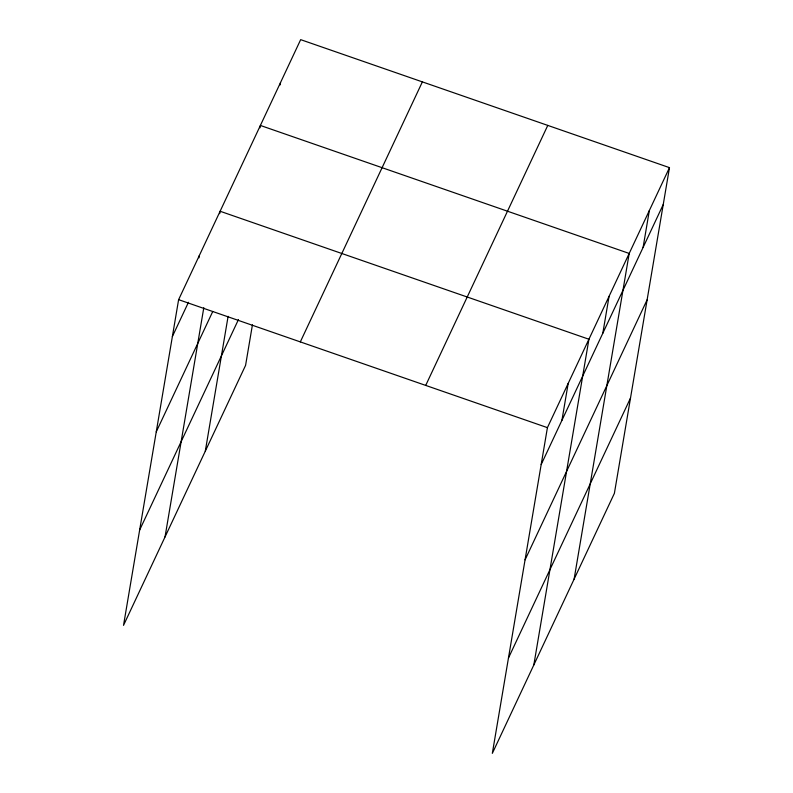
<?xml version="1.0" encoding="UTF-8"?>
<svg xmlns="http://www.w3.org/2000/svg" width="793" height="793" viewBox="0 0 793 793"><rect width="100%" height="100%" fill="white"/><g stroke="black" fill="none" stroke-linecap="round" stroke-linejoin="round"><path stroke-width="1.19" d="M669.48 167.64L547.418 427.645L492.334 753.35L614.387 493.335L669.48 167.64L300.666 39.65L178.613 299.665L123.52 625.36L245.582 365.355L252.432 324.843M198.954 257.844L199.36 255.465M165.023 536.96L203.801 307.704M219.711 213.634L220.107 211.255L588.921 339.245L533.828 664.95M205.298 451.158L228.106 316.328M259.985 127.832L260.391 125.453L629.196 253.443L574.112 579.138M280.127 84.93L280.524 82.551M561.93 420.32L568.175 383.445M602.819 333.219L609.064 296.344M643.103 247.416L649.338 210.541M172.368 336.539L188.456 302.282M156.251 431.848L212.722 311.55M139.637 530.051L238.465 319.539M300.319 341.902L422.372 81.887M425.712 385.418L547.775 125.403M541.183 464.529L663.245 204.515M525.065 559.838L647.118 299.823M508.452 658.041L630.514 398.027M178.613 299.665L547.418 427.645"/></g></svg>
